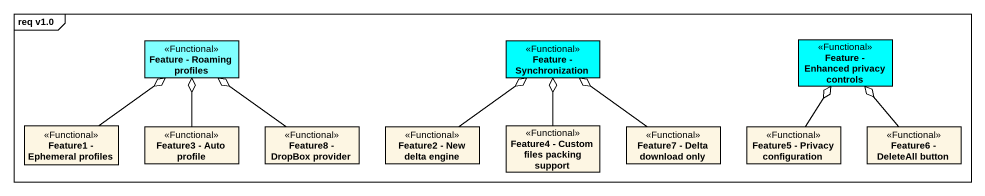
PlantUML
@startuml
mainframe req v1.0
hide circle
hide empty members
class "Feature - Roaming profiles" as Feature_Roaming_profiles <<Functional>> #80FFFF
class "Feature - Synchronization" as Feature_Synchronization <<Functional>> #00FFFF
class "Feature - Enhanced privacy controls" as Feature_Enhanced_privacy <<Functional>> #00FFFF
class "Feature1 - Ephemeral profiles" as Feature1_Ephemeral_profiles <<Functional>>
class "Feature3 - Auto profile" as Feature3_Auto_profile <<Functional>>
class "Feature8 - DropBox provider" as Feature8_DropBox_provider <<Functional>>
class "Feature2 - New delta engine" as Feature2_New_delta_engine <<Functional>>
class "Feature4 - Custom files packing support" as Feature4_Custom_files <<Functional>>
class "Feature7 - Delta download only" as Feature7_Delta_download_only <<Functional>>
class "Feature5 - Privacy configuration" as Feature5_Privacy <<Functional>>
class "Feature6 - DeleteAll button" as Feature6_DeleteAll_button <<Functional>>
Feature1_Ephemeral_profiles -up-o Feature_Roaming_profiles
Feature3_Auto_profile -up-o Feature_Roaming_profiles
Feature8_DropBox_provider -up-o Feature_Roaming_profiles
Feature2_New_delta_engine -up-o Feature_Synchronization
Feature4_Custom_files -up-o Feature_Synchronization
Feature7_Delta_download_only -up-o Feature_Synchronization
Feature5_Privacy -up-o Feature_Enhanced_privacy
Feature6_DeleteAll_button -up-o Feature_Enhanced_privacy
@enduml
